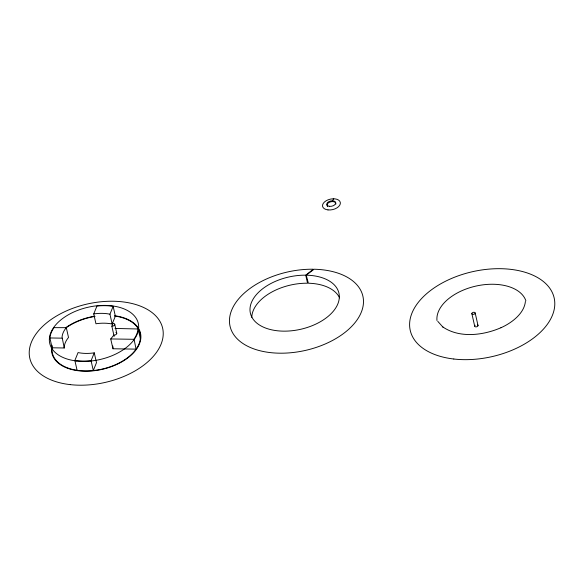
<?xml version="1.0" encoding="UTF-8"?>
<svg xmlns="http://www.w3.org/2000/svg" width="584" height="584" viewBox="0 0 584 584"><rect width="100%" height="100%" fill="white"/><g stroke="black" fill="none" stroke-linecap="round" stroke-linejoin="round"><path stroke-width="0.88" d="M64.247 347.984L62.065 337.056A32.492 19.192 -12.7 0 1 65.758 328.325L66.299 327.661L68.518 337.494L67.97 338.151A32.492 19.192 -12.7 0 0 64.276 346.889L64.247 347.984L52.085 347.794L49.888 337.793A44.946 26.543 -12.7 0 1 53.991 327.653L66.299 327.661M114.99 328.442L138.116 328.982A44.946 26.543 -12.7 0 1 134.013 339.122L136.094 349.137L112.946 348.765L110.734 338.939L113.851 335.106A2.27 1.343 -12.7 0 0 116.267 334.325A2.27 1.343 -12.7 0 0 116.479 332.771M525.403 301.49C524.242 313.068 512.511 322.558 500.933 327.741M77.081 370.293L74.869 360.459L78.066 352.575L79.022 352.772A32.492 19.192 -12.7 0 0 92.476 353.086L94.265 352.846L96.484 362.671L93.287 370.548L91.075 360.722L94.265 352.846M93.739 313.929L96.937 306.053L97.835 305.965A44.946 26.543 -12.7 0 1 112.296 306.191L113.143 306.308L115.355 316.141L112.157 324.025L111.201 323.828A32.492 19.192 -12.7 0 0 97.747 323.521L95.951 323.762L93.739 313.929L95.535 313.688A32.492 19.192 -12.7 0 1 108.989 314.002L109.945 314.199L112.157 324.025M109.945 314.199L113.143 306.308M111.858 326.179L112.989 323.383A2.27 1.343 -12.7 0 1 114.676 324.813A2.27 1.343 -12.7 0 1 111.858 326.179L114.135 336.406M333.734 198.794L332.42 200.786L332.603 201.589M113.318 348.414L112.946 348.765M306.228 275.181L306.556 275.188A45.399 26.813 -12.7 0 1 326.208 317.9A45.399 26.813 -12.7 0 1 251.558 316.557A45.399 26.813 -12.7 0 1 305.739 275.173L313.287 269.217L312.871 269.217A68.102 40.223 -12.7 0 0 231.884 331.427A68.102 40.223 -12.7 0 0 343.961 333.194A68.102 40.223 -12.7 0 0 314.09 269.231L306.228 275.181L308.367 283.225A45.399 26.813 -12.7 0 1 339.611 297.884M500.97 327.719C482.88 335.581 459.425 338.231 442.993 327.062M91.075 360.722L90.17 360.81A44.946 26.543 -12.7 0 1 75.708 360.583L74.869 360.459M49.874 337.961L62.035 338.158M110.734 338.939L133.875 339.304M305.739 275.173L307.549 283.211A45.399 26.813 -12.7 0 0 251.799 317.375M114.508 316.017L115.647 316.185A44.946 26.543 -12.7 0 1 140.408 338.034L140.335 338.808A44.946 26.543 -12.7 0 1 136.225 348.947L135.678 349.714A44.946 26.543 -12.7 0 1 93.637 370.512L92.389 370.636A44.946 26.543 -12.7 0 1 77.927 370.409L76.796 370.249A44.946 26.543 -12.7 0 1 52.027 348.392L52.1 347.619A44.946 26.543 -12.7 0 1 52.21 346.845M442.562 326.733L443.088 327.135M442.657 326.806L437.796 321.361M475.201 313.068A1.701 1.007 -12.7 0 1 472.697 314.323A1.701 1.007 -12.7 0 1 472.682 312.557A1.701 1.007 -12.7 0 1 475.201 313.068L478.019 325.573M471.85 313.564L474.668 326.069M332.376 200.786L332.559 201.589M138.138 328.814L140.35 338.64M114.734 324.31L116.749 333.245M112.719 345.998L113.092 347.633M66.591 327.463A44.946 26.543 -12.7 0 1 95.046 316.418M115.909 332.442A2.27 1.343 -12.7 0 1 116.267 332.61M114.807 315.762A45.399 26.813 -12.7 0 1 138.357 346.188A45.399 26.813 -12.7 0 1 85.242 371.205A45.399 26.813 -12.7 0 1 52.093 345.29M65.481 327.872A45.399 26.813 -12.7 0 1 94.623 316.214M327.222 205.882A4.533 2.679 -12.7 0 1 330.997 201.743A4.533 2.679 -12.7 0 1 335.873 204.093M327.733 206.429A4.533 2.679 -12.7 0 1 327.332 206.035M477.522 324.923A1.701 1.007 -12.7 0 1 477.537 326.368A1.701 1.007 -12.7 0 1 475.164 326.719A1.701 1.007 -12.7 0 1 475.157 325.273M436.978 320.536A45.625 26.944 -12.7 0 1 476.142 286.036A45.625 26.944 -12.7 0 1 525.885 300.84M70.277 384.637A68.102 40.223 -12.7 0 0 162.702 328.485A68.102 40.223 -12.7 0 0 55.677 316.521A68.102 40.223 -12.7 0 0 70.277 384.637M76.708 361A45.399 26.813 -12.7 0 0 138.328 323.565A45.399 26.813 -12.7 0 0 66.977 315.594A45.399 26.813 -12.7 0 0 76.708 361M327.996 209.911A9.074 5.358 -12.7 0 0 340.304 202.422A9.074 5.358 -12.7 0 0 326.04 200.83A9.074 5.358 -12.7 0 0 327.996 209.911M329.558 206.342A4.533 2.679 -12.7 0 0 335.69 202.59A4.533 2.679 -12.7 0 0 328.551 201.816A4.533 2.679 -12.7 0 0 329.558 206.342M453.804 359.014A73.774 43.574 -12.7 0 0 554.26 298.402A73.774 43.574 -12.7 0 0 438.526 285.101A73.774 43.574 -12.7 0 0 453.804 359.014"/></g></svg>
